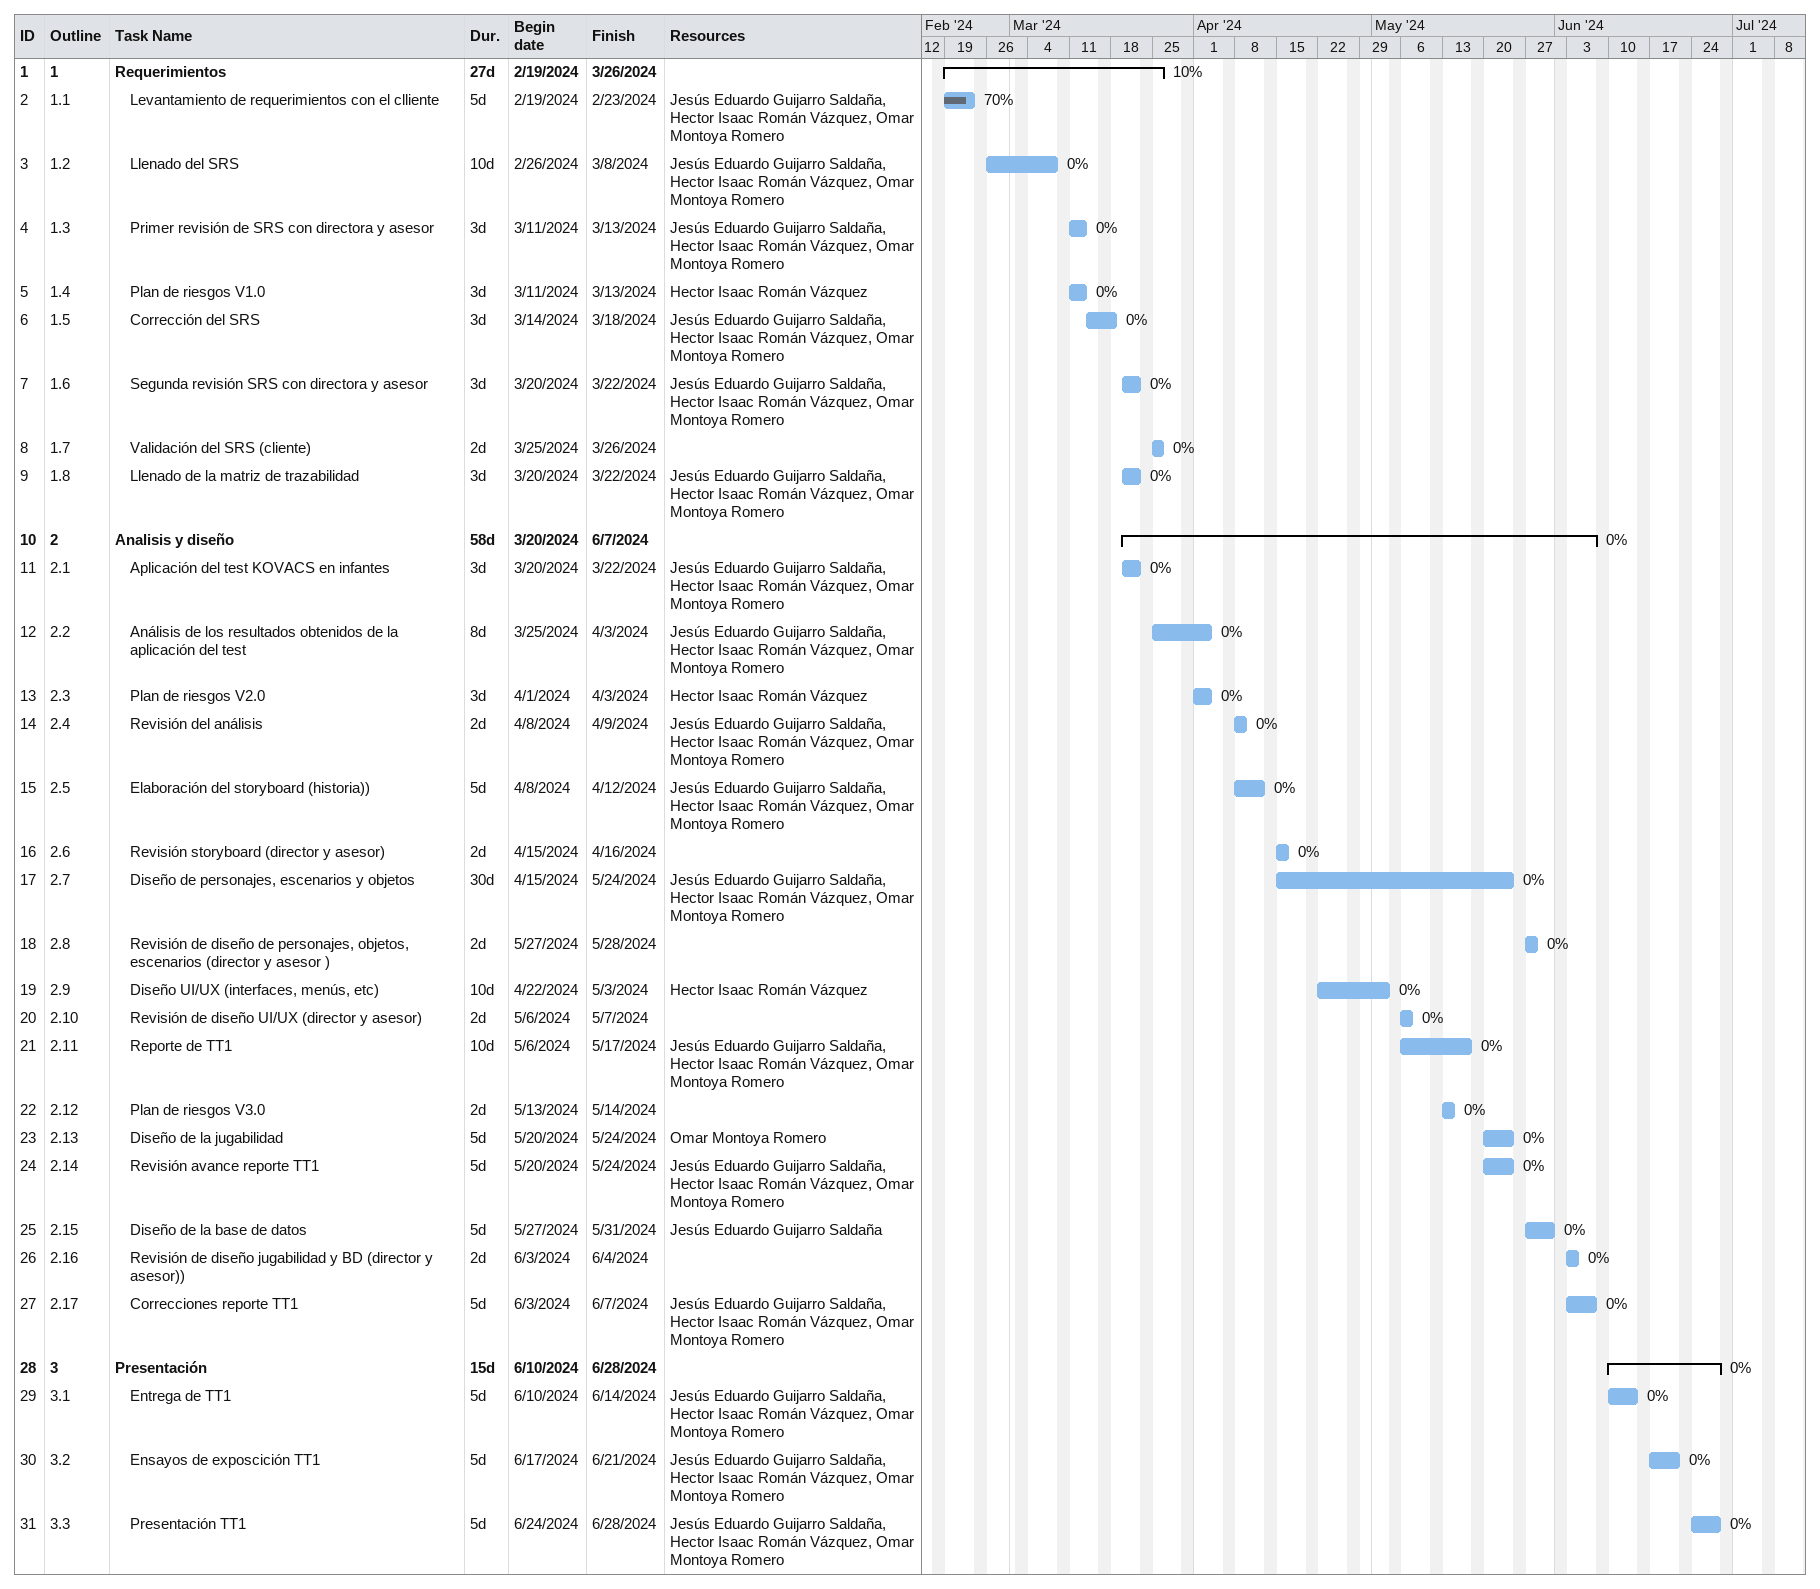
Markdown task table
| ID | WBS | Task | Duration | Start | Finish | Resources | % complete |
|---|---|---|---|---|---|---|---|
| 1 | 1 | **Requerimientos** | 27d | 2024-02-19 | 2024-03-26 |  | 10 |
| 2 | 1.1 | Levantamiento de requerimientos con el clliente | 5d | 2024-02-19 | 2024-02-23 | Jesús Eduardo Guijarro Saldaña, Hector Isaac Román Vázquez, Omar Montoya Romero | 70 |
| 3 | 1.2 | Llenado del SRS | 10d | 2024-02-26 | 2024-03-08 | Jesús Eduardo Guijarro Saldaña, Hector Isaac Román Vázquez, Omar Montoya Romero | 0 |
| 4 | 1.3 | Primer revisión de SRS con directora y asesor | 3d | 2024-03-11 | 2024-03-13 | Jesús Eduardo Guijarro Saldaña, Hector Isaac Román Vázquez, Omar Montoya Romero | 0 |
| 5 | 1.4 | Plan de riesgos V1.0 | 3d | 2024-03-11 | 2024-03-13 | Hector Isaac Román Vázquez | 0 |
| 6 | 1.5 | Corrección del SRS | 3d | 2024-03-14 | 2024-03-18 | Jesús Eduardo Guijarro Saldaña, Hector Isaac Román Vázquez, Omar Montoya Romero | 0 |
| 7 | 1.6 | Segunda revisión SRS con directora y asesor | 3d | 2024-03-20 | 2024-03-22 | Jesús Eduardo Guijarro Saldaña, Hector Isaac Román Vázquez, Omar Montoya Romero | 0 |
| 8 | 1.7 | Validación del SRS (cliente) | 2d | 2024-03-25 | 2024-03-26 |  | 0 |
| 9 | 1.8 | Llenado de la matriz de trazabilidad | 3d | 2024-03-20 | 2024-03-22 | Jesús Eduardo Guijarro Saldaña, Hector Isaac Román Vázquez, Omar Montoya Romero | 0 |
| 10 | 2 | **Analisis y diseño** | 58d | 2024-03-20 | 2024-06-07 |  | 0 |
| 11 | 2.1 | Aplicación del test KOVACS en infantes | 3d | 2024-03-20 | 2024-03-22 | Jesús Eduardo Guijarro Saldaña, Hector Isaac Román Vázquez, Omar Montoya Romero | 0 |
| 12 | 2.2 | Análisis de los resultados obtenidos de la aplicación del test | 8d | 2024-03-25 | 2024-04-03 | Jesús Eduardo Guijarro Saldaña, Hector Isaac Román Vázquez, Omar Montoya Romero | 0 |
| 13 | 2.3 | Plan de riesgos V2.0 | 3d | 2024-04-01 | 2024-04-03 | Hector Isaac Román Vázquez | 0 |
| 14 | 2.4 | Revisión del análisis | 2d | 2024-04-08 | 2024-04-09 | Jesús Eduardo Guijarro Saldaña, Hector Isaac Román Vázquez, Omar Montoya Romero | 0 |
| 15 | 2.5 | Elaboración del storyboard (historia)) | 5d | 2024-04-08 | 2024-04-12 | Jesús Eduardo Guijarro Saldaña, Hector Isaac Román Vázquez, Omar Montoya Romero | 0 |
| 16 | 2.6 | Revisión storyboard (director y asesor) | 2d | 2024-04-15 | 2024-04-16 |  | 0 |
| 17 | 2.7 | Diseño de personajes, escenarios y objetos | 30d | 2024-04-15 | 2024-05-24 | Jesús Eduardo Guijarro Saldaña, Hector Isaac Román Vázquez, Omar Montoya Romero | 0 |
| 18 | 2.8 | Revisión de diseño de personajes, objetos, escenarios (director y asesor ) | 2d | 2024-05-27 | 2024-05-28 |  | 0 |
| 19 | 2.9 | Diseño UI/UX (interfaces, menús, etc) | 10d | 2024-04-22 | 2024-05-03 | Hector Isaac Román Vázquez | 0 |
| 20 | 2.10 | Revisión de diseño UI/UX (director y asesor) | 2d | 2024-05-06 | 2024-05-07 |  | 0 |
| 21 | 2.11 | Reporte de TT1 | 10d | 2024-05-06 | 2024-05-17 | Jesús Eduardo Guijarro Saldaña, Hector Isaac Román Vázquez, Omar Montoya Romero | 0 |
| 22 | 2.12 | Plan de riesgos V3.0 | 2d | 2024-05-13 | 2024-05-14 |  | 0 |
| 23 | 2.13 | Diseño de la jugabilidad | 5d | 2024-05-20 | 2024-05-24 | Omar Montoya Romero | 0 |
| 24 | 2.14 | Revisión avance reporte TT1 | 5d | 2024-05-20 | 2024-05-24 | Jesús Eduardo Guijarro Saldaña, Hector Isaac Román Vázquez, Omar Montoya Romero | 0 |
| 25 | 2.15 | Diseño de la base de datos | 5d | 2024-05-27 | 2024-05-31 | Jesús Eduardo Guijarro Saldaña | 0 |
| 26 | 2.16 | Revisión de diseño jugabilidad y BD (director y asesor)) | 2d | 2024-06-03 | 2024-06-04 |  | 0 |
| 27 | 2.17 | Correcciones reporte TT1 | 5d | 2024-06-03 | 2024-06-07 | Jesús Eduardo Guijarro Saldaña, Hector Isaac Román Vázquez, Omar Montoya Romero | 0 |
| 28 | 3 | **Presentación** | 15d | 2024-06-10 | 2024-06-28 |  | 0 |
| 29 | 3.1 | Entrega de TT1 | 5d | 2024-06-10 | 2024-06-14 | Jesús Eduardo Guijarro Saldaña, Hector Isaac Román Vázquez, Omar Montoya Romero | 0 |
| 30 | 3.2 | Ensayos de exposcición TT1 | 5d | 2024-06-17 | 2024-06-21 | Jesús Eduardo Guijarro Saldaña, Hector Isaac Román Vázquez, Omar Montoya Romero | 0 |
| 31 | 3.3 | Presentación TT1 | 5d | 2024-06-24 | 2024-06-28 | Jesús Eduardo Guijarro Saldaña, Hector Isaac Román Vázquez, Omar Montoya Romero | 0 |
